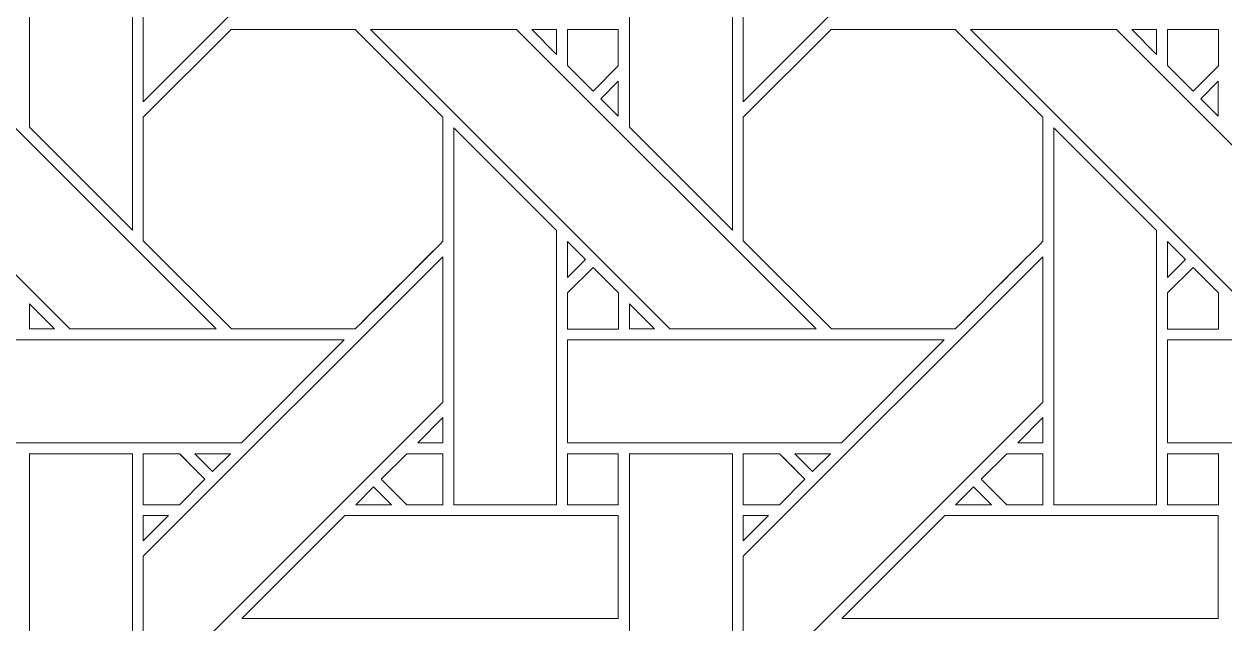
# Model space of a CAD drawing. Header units: inches. Extents: x 2.4 to 22.4, y -0.9 to 19.1.
# Drawn here: x 18.124 to 20.022, y 11.712 to 12.661 of the extents above; entities that cross this region are included whole.
import ezdxf

# ---------------------------------------------------------------- set-up
doc = ezdxf.new("R2010")
doc.units = ezdxf.units.IN
doc.header["$MEASUREMENT"] = 0
doc.layers.add('Design', color=7, linetype='Continuous', lineweight=0)

msp = doc.modelspace()

# ---------------------------------------------------------------- linework, layer by layer
at = {"layer": 'Design'}
for points, knots in [([(12.3829, 19.0948), (6.86, 19.0948), (2.3829, 14.6176), (2.3829, 9.0948), (2.3829, 3.5719), (6.86, -0.9052), (12.3829, -0.9052), (17.9057, -0.9052), (22.3829, 3.5719), (22.3829, 9.0948), (22.3829, 14.6176), (17.9057, 19.0948), (12.3829, 19.0948)], [0, 0, 0, 0, 1, 1, 1, 2, 2, 2, 3, 3, 3, 4, 4, 4, 4]), ([(12.3829, 17.972), (7.4801, 17.972), (3.5056, 13.9975), (3.5056, 9.0948), (3.5056, 4.192), (7.4801, 0.2175), (12.3829, 0.2175), (17.2856, 0.2175), (21.2601, 4.192), (21.2601, 9.0948), (21.2601, 13.9975), (17.2856, 17.972), (12.3829, 17.972)], [0, 0, 0, 0, 1, 1, 1, 2, 2, 2, 3, 3, 3, 4, 4, 4, 4]), ([(18.7864, 13.0116), (18.7864, 13.0116), (18.3128, 12.5379), (18.3128, 12.5379), (18.3128, 12.5379), (18.3128, 12.768), (18.3128, 12.768), (18.3128, 12.768), (18.7864, 13.2416), (18.7864, 13.2416), (18.7864, 13.2416), (18.7864, 13.0116), (18.7864, 13.0116)], [0, 0, 0, 0, 1, 1, 1, 2, 2, 2, 3, 3, 3, 4, 4, 4, 4]), ([(19.2615, 12.5379), (19.2615, 12.5379), (19.2615, 12.768), (19.2615, 12.768), (19.2615, 12.768), (19.7352, 13.2416), (19.7352, 13.2416), (19.7352, 13.2416), (19.7352, 13.0116), (19.7352, 13.0116), (19.7352, 13.0116), (19.2615, 12.5379), (19.2615, 12.5379)], [0, 0, 0, 0, 1, 1, 1, 2, 2, 2, 3, 3, 3, 4, 4, 4, 4]), ([(18.1327, 12.4979), (18.1327, 12.4979), (18.1327, 12.9301), (18.1327, 12.9301), (18.1327, 12.9301), (18.2956, 12.9301), (18.2956, 12.9301), (18.2956, 12.9301), (18.2956, 12.335), (18.2956, 12.335), (18.2956, 12.335), (18.1327, 12.4979), (18.1327, 12.4979)], [0, 0, 0, 0, 1, 1, 1, 2, 2, 2, 3, 3, 3, 4, 4, 4, 4]), ([(19.0814, 12.4979), (19.0814, 12.4979), (19.0814, 12.9301), (19.0814, 12.9301), (19.0814, 12.9301), (19.2443, 12.9301), (19.2443, 12.9301), (19.2443, 12.9301), (19.2443, 12.335), (19.2443, 12.335), (19.2443, 12.335), (19.0814, 12.4979), (19.0814, 12.4979)], [0, 0, 0, 0, 1, 1, 1, 2, 2, 2, 3, 3, 3, 4, 4, 4, 4]), ([(18.4278, 12.1786), (18.4278, 12.1786), (18.1968, 12.1786), (18.1968, 12.1786), (18.1968, 12.1786), (17.7232, 12.6522), (17.7232, 12.6522), (17.7232, 12.6522), (17.9541, 12.6522), (17.9541, 12.6522), (17.9541, 12.6522), (18.4278, 12.1786), (18.4278, 12.1786)], [0, 0, 0, 0, 1, 1, 1, 2, 2, 2, 3, 3, 3, 4, 4, 4, 4]), ([(18.4515, 12.6523), (18.4515, 12.6523), (18.6477, 12.6523), (18.6477, 12.6523), (18.6477, 12.6523), (18.7865, 12.5135), (18.7865, 12.5135), (18.7865, 12.5135), (18.7865, 12.3173), (18.7865, 12.3173), (18.7687, 12.2994), (18.6567, 12.1876), (18.6478, 12.1786), (18.6478, 12.1786), (18.452, 12.1786), (18.452, 12.1786), (18.452, 12.1786), (18.3128, 12.3179), (18.3128, 12.3179), (18.3128, 12.3179), (18.3128, 12.5135), (18.3128, 12.5135), (18.3128, 12.5135), (18.4515, 12.6523), (18.4515, 12.6523)], [0, 0, 0, 0, 1, 1, 1, 2, 2, 2, 3, 3, 3, 4, 4, 4, 5, 5, 5, 6, 6, 6, 7, 7, 7, 8, 8, 8, 8]), ([(18.7865, 12.3173), (18.7682, 12.2989), (18.6564, 12.1872), (18.6478, 12.1786), (18.6478, 12.1786), (18.452, 12.1786), (18.452, 12.1786), (18.452, 12.1786), (18.3128, 12.3179), (18.3128, 12.3179), (18.3128, 12.3179), (18.3128, 12.5135), (18.3128, 12.5135), (18.3128, 12.5135), (18.4515, 12.6523), (18.4515, 12.6523), (18.4515, 12.6523), (18.6477, 12.6523), (18.6477, 12.6523), (18.6477, 12.6523), (18.7865, 12.5135), (18.7865, 12.5135), (18.7865, 12.5135), (18.7865, 12.3173), (18.7865, 12.3173)], [0, 0, 0, 0, 1, 1, 1, 2, 2, 2, 3, 3, 3, 4, 4, 4, 5, 5, 5, 6, 6, 6, 7, 7, 7, 8, 8, 8, 8]), ([(19.1455, 12.1786), (19.1455, 12.1786), (18.6719, 12.6522), (18.6719, 12.6522), (18.6719, 12.6522), (18.9029, 12.6522), (18.9029, 12.6522), (18.9029, 12.6522), (19.3765, 12.1786), (19.3765, 12.1786), (19.3765, 12.1786), (19.1455, 12.1786), (19.1455, 12.1786)], [0, 0, 0, 0, 1, 1, 1, 2, 2, 2, 3, 3, 3, 4, 4, 4, 4]), ([(18.927, 12.6522), (18.927, 12.6522), (18.9664, 12.6522), (18.9664, 12.6522), (18.9664, 12.6522), (18.9664, 12.6124), (18.9664, 12.6124), (18.9664, 12.6124), (18.927, 12.6522), (18.927, 12.6522)], [0, 0, 0, 0, 1, 1, 1, 2, 2, 2, 3, 3, 3, 3]), ([(19.0639, 12.6523), (19.0639, 12.6523), (19.0639, 12.5947), (19.0639, 12.5947), (19.0639, 12.5947), (19.024, 12.5547), (19.024, 12.5547), (19.024, 12.5547), (18.9837, 12.5951), (18.9837, 12.5951), (18.9837, 12.5951), (18.9837, 12.6523), (18.9837, 12.6523), (18.9837, 12.6523), (19.0639, 12.6523), (19.0639, 12.6523)], [0, 0, 0, 0, 1, 1, 1, 2, 2, 2, 3, 3, 3, 4, 4, 4, 5, 5, 5, 5]), ([(19.024, 12.5547), (19.024, 12.5547), (18.9837, 12.5951), (18.9837, 12.5951), (18.9837, 12.5951), (18.9837, 12.6523), (18.9837, 12.6523), (18.9837, 12.6523), (19.0639, 12.6523), (19.0639, 12.6523), (19.0639, 12.6523), (19.0639, 12.5947), (19.0639, 12.5947), (19.0639, 12.5947), (19.024, 12.5547), (19.024, 12.5547)], [0, 0, 0, 0, 1, 1, 1, 2, 2, 2, 3, 3, 3, 4, 4, 4, 5, 5, 5, 5]), ([(19.4002, 12.6523), (19.4002, 12.6523), (19.5965, 12.6523), (19.5965, 12.6523), (19.5965, 12.6523), (19.7352, 12.5135), (19.7352, 12.5135), (19.7352, 12.5135), (19.7352, 12.3173), (19.7352, 12.3173), (19.7174, 12.2994), (19.6055, 12.1876), (19.5965, 12.1786), (19.5965, 12.1786), (19.4008, 12.1786), (19.4008, 12.1786), (19.4008, 12.1786), (19.2615, 12.3179), (19.2615, 12.3179), (19.2615, 12.3179), (19.2615, 12.5135), (19.2615, 12.5135), (19.2615, 12.5135), (19.4002, 12.6523), (19.4002, 12.6523)], [0, 0, 0, 0, 1, 1, 1, 2, 2, 2, 3, 3, 3, 4, 4, 4, 5, 5, 5, 6, 6, 6, 7, 7, 7, 8, 8, 8, 8]), ([(19.7352, 12.3173), (19.7173, 12.2993), (19.6054, 12.1876), (19.5965, 12.1786), (19.5965, 12.1786), (19.4008, 12.1786), (19.4008, 12.1786), (19.4008, 12.1786), (19.2615, 12.3179), (19.2615, 12.3179), (19.2615, 12.3179), (19.2615, 12.5135), (19.2615, 12.5135), (19.2615, 12.5135), (19.4002, 12.6523), (19.4002, 12.6523), (19.4002, 12.6523), (19.5965, 12.6523), (19.5965, 12.6523), (19.5965, 12.6523), (19.7352, 12.5135), (19.7352, 12.5135), (19.7352, 12.5135), (19.7352, 12.3173), (19.7352, 12.3173)], [0, 0, 0, 0, 1, 1, 1, 2, 2, 2, 3, 3, 3, 4, 4, 4, 5, 5, 5, 6, 6, 6, 7, 7, 7, 8, 8, 8, 8]), ([(20.3252, 12.1786), (20.3252, 12.1786), (20.0942, 12.1786), (20.0942, 12.1786), (20.0942, 12.1786), (19.6206, 12.6522), (19.6206, 12.6522), (19.6206, 12.6522), (19.8516, 12.6522), (19.8516, 12.6522), (19.8516, 12.6522), (20.3252, 12.1786), (20.3252, 12.1786)], [0, 0, 0, 0, 1, 1, 1, 2, 2, 2, 3, 3, 3, 4, 4, 4, 4]), ([(19.9151, 12.6522), (19.9151, 12.6522), (19.9151, 12.6124), (19.9151, 12.6124), (19.9151, 12.6124), (19.8757, 12.6522), (19.8757, 12.6522), (19.8757, 12.6522), (19.9151, 12.6522), (19.9151, 12.6522)], [0, 0, 0, 0, 1, 1, 1, 2, 2, 2, 3, 3, 3, 3]), ([(20.0127, 12.6523), (20.0127, 12.6523), (20.0127, 12.5947), (20.0127, 12.5947), (20.0127, 12.5947), (19.9727, 12.5547), (19.9727, 12.5547), (19.9727, 12.5547), (19.9324, 12.5951), (19.9324, 12.5951), (19.9324, 12.5951), (19.9324, 12.6523), (19.9324, 12.6523), (19.9324, 12.6523), (20.0127, 12.6523), (20.0127, 12.6523)], [0, 0, 0, 0, 1, 1, 1, 2, 2, 2, 3, 3, 3, 4, 4, 4, 5, 5, 5, 5]), ([(19.9727, 12.5547), (19.9727, 12.5547), (19.9324, 12.5951), (19.9324, 12.5951), (19.9324, 12.5951), (19.9324, 12.6523), (19.9324, 12.6523), (19.9324, 12.6523), (20.0127, 12.6523), (20.0127, 12.6523), (20.0127, 12.6523), (20.0127, 12.5947), (20.0127, 12.5947), (20.0127, 12.5947), (19.9727, 12.5547), (19.9727, 12.5547)], [0, 0, 0, 0, 1, 1, 1, 2, 2, 2, 3, 3, 3, 4, 4, 4, 5, 5, 5, 5]), ([(19.0639, 12.5704), (19.0639, 12.5704), (19.0639, 12.5152), (19.0639, 12.5152), (19.0639, 12.5152), (19.0361, 12.5426), (19.0361, 12.5426), (19.0361, 12.5426), (19.0639, 12.5704), (19.0639, 12.5704)], [0, 0, 0, 0, 1, 1, 1, 2, 2, 2, 3, 3, 3, 3]), ([(20.0126, 12.5704), (20.0126, 12.5704), (20.0126, 12.5152), (20.0126, 12.5152), (20.0126, 12.5152), (19.9848, 12.5426), (19.9848, 12.5426), (19.9848, 12.5426), (20.0126, 12.5704), (20.0126, 12.5704)], [0, 0, 0, 0, 1, 1, 1, 2, 2, 2, 3, 3, 3, 3]), ([(18.8036, 11.9006), (18.8036, 11.9006), (18.8036, 12.4964), (18.8036, 12.4964), (18.8036, 12.4964), (18.9663, 12.3343), (18.9663, 12.3343), (18.9663, 12.3343), (18.9663, 11.9006), (18.9663, 11.9006), (18.9663, 11.9006), (18.8036, 11.9006), (18.8036, 11.9006)], [0, 0, 0, 0, 1, 1, 1, 2, 2, 2, 3, 3, 3, 4, 4, 4, 4]), ([(19.7523, 11.9006), (19.7523, 11.9006), (19.7523, 12.4964), (19.7523, 12.4964), (19.7523, 12.4964), (19.9151, 12.3343), (19.9151, 12.3343), (19.9151, 12.3343), (19.9151, 11.9006), (19.9151, 11.9006), (19.9151, 11.9006), (19.7523, 11.9006), (19.7523, 11.9006)], [0, 0, 0, 0, 1, 1, 1, 2, 2, 2, 3, 3, 3, 4, 4, 4, 4]), ([(18.9836, 12.26), (18.9836, 12.26), (18.9836, 12.3168), (18.9836, 12.3168), (18.9836, 12.3168), (19.0118, 12.2882), (19.0118, 12.2882), (19.0118, 12.2882), (18.9836, 12.26), (18.9836, 12.26)], [0, 0, 0, 0, 1, 1, 1, 2, 2, 2, 3, 3, 3, 3]), ([(19.9324, 12.26), (19.9324, 12.26), (19.9324, 12.3168), (19.9324, 12.3168), (19.9324, 12.3168), (19.9605, 12.2882), (19.9605, 12.2882), (19.9605, 12.2882), (19.9324, 12.26), (19.9324, 12.26)], [0, 0, 0, 0, 1, 1, 1, 2, 2, 2, 3, 3, 3, 3]), ([(18.7864, 12.0628), (18.7864, 12.0628), (18.3128, 11.5892), (18.3128, 11.5892), (18.3128, 11.5892), (18.3128, 11.8193), (18.3128, 11.8193), (18.3128, 11.8193), (18.7864, 12.2929), (18.7864, 12.2929), (18.7864, 12.2929), (18.7864, 12.0628), (18.7864, 12.0628)], [0, 0, 0, 0, 1, 1, 1, 2, 2, 2, 3, 3, 3, 4, 4, 4, 4]), ([(19.2615, 11.5892), (19.2615, 11.5892), (19.2615, 11.8193), (19.2615, 11.8193), (19.2615, 11.8193), (19.7352, 12.2929), (19.7352, 12.2929), (19.7352, 12.2929), (19.7352, 12.0628), (19.7352, 12.0628), (19.7352, 12.0628), (19.2615, 11.5892), (19.2615, 11.5892)], [0, 0, 0, 0, 1, 1, 1, 2, 2, 2, 3, 3, 3, 4, 4, 4, 4]), ([(18.9837, 12.1784), (18.9837, 12.1784), (18.9837, 12.2357), (18.9837, 12.2357), (18.9837, 12.2357), (19.024, 12.276), (19.024, 12.276), (19.024, 12.276), (19.0643, 12.2357), (19.0643, 12.2357), (19.0643, 12.2357), (19.0643, 12.1784), (19.0643, 12.1784), (19.0643, 12.1784), (18.9837, 12.1784), (18.9837, 12.1784)], [0, 0, 0, 0, 1, 1, 1, 2, 2, 2, 3, 3, 3, 4, 4, 4, 5, 5, 5, 5]), ([(19.024, 12.276), (19.024, 12.276), (19.0643, 12.2357), (19.0643, 12.2357), (19.0643, 12.2357), (19.0643, 12.1784), (19.0643, 12.1784), (19.0643, 12.1784), (18.9837, 12.1784), (18.9837, 12.1784), (18.9837, 12.1784), (18.9837, 12.2357), (18.9837, 12.2357), (18.9837, 12.2357), (19.024, 12.276), (19.024, 12.276)], [0, 0, 0, 0, 1, 1, 1, 2, 2, 2, 3, 3, 3, 4, 4, 4, 5, 5, 5, 5]), ([(19.9324, 12.1784), (19.9324, 12.1784), (19.9324, 12.2357), (19.9324, 12.2357), (19.9324, 12.2357), (19.9727, 12.276), (19.9727, 12.276), (19.9727, 12.276), (20.0131, 12.2357), (20.0131, 12.2357), (20.0131, 12.2357), (20.0131, 12.1784), (20.0131, 12.1784), (20.0131, 12.1784), (19.9324, 12.1784), (19.9324, 12.1784)], [0, 0, 0, 0, 1, 1, 1, 2, 2, 2, 3, 3, 3, 4, 4, 4, 5, 5, 5, 5]), ([(19.9727, 12.276), (19.9727, 12.276), (20.0131, 12.2357), (20.0131, 12.2357), (20.0131, 12.2357), (20.0131, 12.1784), (20.0131, 12.1784), (20.0131, 12.1784), (19.9324, 12.1784), (19.9324, 12.1784), (19.9324, 12.1784), (19.9324, 12.2357), (19.9324, 12.2357), (19.9324, 12.2357), (19.9727, 12.276), (19.9727, 12.276)], [0, 0, 0, 0, 1, 1, 1, 2, 2, 2, 3, 3, 3, 4, 4, 4, 5, 5, 5, 5]), ([(18.1328, 12.1786), (18.1328, 12.1786), (18.1328, 12.2184), (18.1328, 12.2184), (18.1328, 12.2184), (18.1725, 12.1786), (18.1725, 12.1786), (18.1725, 12.1786), (18.1328, 12.1786), (18.1328, 12.1786)], [0, 0, 0, 0, 1, 1, 1, 2, 2, 2, 3, 3, 3, 3]), ([(19.0815, 12.1786), (19.0815, 12.1786), (19.0815, 12.2184), (19.0815, 12.2184), (19.0815, 12.2184), (19.1213, 12.1786), (19.1213, 12.1786), (19.1213, 12.1786), (19.0815, 12.1786), (19.0815, 12.1786)], [0, 0, 0, 0, 1, 1, 1, 2, 2, 2, 3, 3, 3, 3]), ([(18.6306, 12.1613), (18.6306, 12.1613), (18.4679, 11.9986), (18.4679, 11.9986), (18.4679, 11.9986), (18.0349, 11.9986), (18.0349, 11.9986), (18.0349, 11.9986), (18.0349, 12.1613), (18.0349, 12.1613), (18.0349, 12.1613), (18.6306, 12.1613), (18.6306, 12.1613)], [0, 0, 0, 0, 1, 1, 1, 2, 2, 2, 3, 3, 3, 4, 4, 4, 4]), ([(19.4166, 11.9986), (19.4166, 11.9986), (18.9836, 11.9986), (18.9836, 11.9986), (18.9836, 11.9986), (18.9836, 12.1613), (18.9836, 12.1613), (18.9836, 12.1613), (19.5793, 12.1613), (19.5793, 12.1613), (19.5793, 12.1613), (19.4166, 11.9986), (19.4166, 11.9986)], [0, 0, 0, 0, 1, 1, 1, 2, 2, 2, 3, 3, 3, 4, 4, 4, 4]), ([(20.5281, 12.1613), (20.5281, 12.1613), (20.3653, 11.9986), (20.3653, 11.9986), (20.3653, 11.9986), (19.9324, 11.9986), (19.9324, 11.9986), (19.9324, 11.9986), (19.9324, 12.1613), (19.9324, 12.1613), (19.9324, 12.1613), (20.5281, 12.1613), (20.5281, 12.1613)], [0, 0, 0, 0, 1, 1, 1, 2, 2, 2, 3, 3, 3, 4, 4, 4, 4]), ([(18.7864, 12.0384), (18.7864, 12.0384), (18.7864, 11.9987), (18.7864, 11.9987), (18.7864, 11.9987), (18.7467, 11.9987), (18.7467, 11.9987), (18.7467, 11.9987), (18.7864, 12.0384), (18.7864, 12.0384)], [0, 0, 0, 0, 1, 1, 1, 2, 2, 2, 3, 3, 3, 3]), ([(19.7352, 12.0384), (19.7352, 12.0384), (19.7352, 11.9987), (19.7352, 11.9987), (19.7352, 11.9987), (19.6954, 11.9987), (19.6954, 11.9987), (19.6954, 11.9987), (19.7352, 12.0384), (19.7352, 12.0384)], [0, 0, 0, 0, 1, 1, 1, 2, 2, 2, 3, 3, 3, 3]), ([(18.1327, 11.5492), (18.1327, 11.5492), (18.1327, 11.9814), (18.1327, 11.9814), (18.1327, 11.9814), (18.2956, 11.9814), (18.2956, 11.9814), (18.2956, 11.9814), (18.2956, 11.3863), (18.2956, 11.3863), (18.2956, 11.3863), (18.1327, 11.5492), (18.1327, 11.5492)], [0, 0, 0, 0, 1, 1, 1, 2, 2, 2, 3, 3, 3, 4, 4, 4, 4]), ([(18.3699, 11.9814), (18.375, 11.9763), (18.4058, 11.9455), (18.4102, 11.9411), (18.4102, 11.9411), (18.3698, 11.9006), (18.3698, 11.9006), (18.3698, 11.9006), (18.3128, 11.9006), (18.3128, 11.9006), (18.3128, 11.9006), (18.3128, 11.9814), (18.3128, 11.9814), (18.3128, 11.9814), (18.3699, 11.9814), (18.3699, 11.9814)], [0, 0, 0, 0, 1, 1, 1, 2, 2, 2, 3, 3, 3, 4, 4, 4, 5, 5, 5, 5]), ([(18.4102, 11.9411), (18.4102, 11.9411), (18.3698, 11.9006), (18.3698, 11.9006), (18.3698, 11.9006), (18.3128, 11.9006), (18.3128, 11.9006), (18.3128, 11.9006), (18.3128, 11.9814), (18.3128, 11.9814), (18.3128, 11.9814), (18.3699, 11.9814), (18.3699, 11.9814), (18.3752, 11.9761), (18.406, 11.9452), (18.4102, 11.9411)], [0, 0, 0, 0, 1, 1, 1, 2, 2, 2, 3, 3, 3, 4, 4, 4, 5, 5, 5, 5]), ([(18.3942, 11.9814), (18.3942, 11.9814), (18.4507, 11.9814), (18.4507, 11.9814), (18.4507, 11.9814), (18.4224, 11.9532), (18.4224, 11.9532), (18.4224, 11.9532), (18.3942, 11.9814), (18.3942, 11.9814)], [0, 0, 0, 0, 1, 1, 1, 2, 2, 2, 3, 3, 3, 3]), ([(18.7294, 11.9006), (18.7294, 11.9006), (18.689, 11.941), (18.689, 11.941), (18.689, 11.941), (18.7294, 11.9814), (18.7294, 11.9814), (18.7294, 11.9814), (18.7865, 11.9814), (18.7865, 11.9814), (18.7865, 11.9814), (18.7865, 11.9006), (18.7865, 11.9006), (18.7865, 11.9006), (18.7294, 11.9006), (18.7294, 11.9006)], [0, 0, 0, 0, 1, 1, 1, 2, 2, 2, 3, 3, 3, 4, 4, 4, 5, 5, 5, 5]), ([(18.7865, 11.9006), (18.7865, 11.9006), (18.7294, 11.9006), (18.7294, 11.9006), (18.7294, 11.9006), (18.689, 11.941), (18.689, 11.941), (18.689, 11.941), (18.7294, 11.9814), (18.7294, 11.9814), (18.7294, 11.9814), (18.7865, 11.9814), (18.7865, 11.9814), (18.7865, 11.9814), (18.7865, 11.9006), (18.7865, 11.9006)], [0, 0, 0, 0, 1, 1, 1, 2, 2, 2, 3, 3, 3, 4, 4, 4, 5, 5, 5, 5]), ([(18.9837, 11.9814), (18.9837, 11.9814), (19.0639, 11.9814), (19.0639, 11.9814), (19.0639, 11.9814), (19.0639, 11.9006), (19.0639, 11.9006), (19.0639, 11.9006), (18.9837, 11.9006), (18.9837, 11.9006), (18.9837, 11.9006), (18.9837, 11.9814), (18.9837, 11.9814)], [0, 0, 0, 0, 1, 1, 1, 2, 2, 2, 3, 3, 3, 4, 4, 4, 4]), ([(19.0639, 11.9006), (19.0639, 11.9006), (18.9837, 11.9006), (18.9837, 11.9006), (18.9837, 11.9006), (18.9837, 11.9814), (18.9837, 11.9814), (18.9837, 11.9814), (19.0639, 11.9814), (19.0639, 11.9814), (19.0639, 11.9814), (19.0639, 11.9006), (19.0639, 11.9006)], [0, 0, 0, 0, 1, 1, 1, 2, 2, 2, 3, 3, 3, 4, 4, 4, 4]), ([(19.0814, 11.5492), (19.0814, 11.5492), (19.0814, 11.9814), (19.0814, 11.9814), (19.0814, 11.9814), (19.2443, 11.9814), (19.2443, 11.9814), (19.2443, 11.9814), (19.2443, 11.3863), (19.2443, 11.3863), (19.2443, 11.3863), (19.0814, 11.5492), (19.0814, 11.5492)], [0, 0, 0, 0, 1, 1, 1, 2, 2, 2, 3, 3, 3, 4, 4, 4, 4]), ([(19.3186, 11.9814), (19.3237, 11.9763), (19.3545, 11.9455), (19.3589, 11.9411), (19.3589, 11.9411), (19.3185, 11.9006), (19.3185, 11.9006), (19.3185, 11.9006), (19.2615, 11.9006), (19.2615, 11.9006), (19.2615, 11.9006), (19.2615, 11.9814), (19.2615, 11.9814), (19.2615, 11.9814), (19.3186, 11.9814), (19.3186, 11.9814)], [0, 0, 0, 0, 1, 1, 1, 2, 2, 2, 3, 3, 3, 4, 4, 4, 5, 5, 5, 5]), ([(19.3589, 11.9411), (19.3589, 11.9411), (19.3185, 11.9006), (19.3185, 11.9006), (19.3185, 11.9006), (19.2615, 11.9006), (19.2615, 11.9006), (19.2615, 11.9006), (19.2615, 11.9814), (19.2615, 11.9814), (19.2615, 11.9814), (19.3186, 11.9814), (19.3186, 11.9814), (19.3238, 11.9762), (19.3546, 11.9454), (19.3589, 11.9411)], [0, 0, 0, 0, 1, 1, 1, 2, 2, 2, 3, 3, 3, 4, 4, 4, 5, 5, 5, 5]), ([(19.3429, 11.9814), (19.3429, 11.9814), (19.3994, 11.9814), (19.3994, 11.9814), (19.3994, 11.9814), (19.3711, 11.9532), (19.3711, 11.9532), (19.3711, 11.9532), (19.3429, 11.9814), (19.3429, 11.9814)], [0, 0, 0, 0, 1, 1, 1, 2, 2, 2, 3, 3, 3, 3]), ([(19.6781, 11.9006), (19.6781, 11.9006), (19.6377, 11.941), (19.6377, 11.941), (19.6377, 11.941), (19.6782, 11.9814), (19.6782, 11.9814), (19.6782, 11.9814), (19.7352, 11.9814), (19.7352, 11.9814), (19.7352, 11.9814), (19.7352, 11.9006), (19.7352, 11.9006), (19.7352, 11.9006), (19.6781, 11.9006), (19.6781, 11.9006)], [0, 0, 0, 0, 1, 1, 1, 2, 2, 2, 3, 3, 3, 4, 4, 4, 5, 5, 5, 5]), ([(19.7352, 11.9006), (19.7352, 11.9006), (19.6781, 11.9006), (19.6781, 11.9006), (19.6781, 11.9006), (19.6377, 11.941), (19.6377, 11.941), (19.6377, 11.941), (19.6782, 11.9814), (19.6782, 11.9814), (19.6782, 11.9814), (19.7352, 11.9814), (19.7352, 11.9814), (19.7352, 11.9814), (19.7352, 11.9006), (19.7352, 11.9006)], [0, 0, 0, 0, 1, 1, 1, 2, 2, 2, 3, 3, 3, 4, 4, 4, 5, 5, 5, 5]), ([(19.9324, 11.9006), (19.9324, 11.9006), (19.9324, 11.9814), (19.9324, 11.9814), (19.9324, 11.9814), (20.0127, 11.9814), (20.0127, 11.9814), (20.0127, 11.9814), (20.0127, 11.9006), (20.0127, 11.9006), (20.0127, 11.9006), (19.9324, 11.9006), (19.9324, 11.9006)], [0, 0, 0, 0, 1, 1, 1, 2, 2, 2, 3, 3, 3, 4, 4, 4, 4]), ([(19.9324, 11.9006), (19.9324, 11.9006), (19.9324, 11.9814), (19.9324, 11.9814), (19.9324, 11.9814), (20.0127, 11.9814), (20.0127, 11.9814), (20.0127, 11.9814), (20.0127, 11.9006), (20.0127, 11.9006), (20.0127, 11.9006), (19.9324, 11.9006), (19.9324, 11.9006)], [0, 0, 0, 0, 1, 1, 1, 2, 2, 2, 3, 3, 3, 4, 4, 4, 4]), ([(18.6769, 11.9289), (18.6769, 11.9289), (18.7051, 11.9006), (18.7051, 11.9006), (18.7051, 11.9006), (18.6486, 11.9006), (18.6486, 11.9006), (18.6486, 11.9006), (18.6769, 11.9289), (18.6769, 11.9289)], [0, 0, 0, 0, 1, 1, 1, 2, 2, 2, 3, 3, 3, 3]), ([(19.6256, 11.9289), (19.6256, 11.9289), (19.6538, 11.9006), (19.6538, 11.9006), (19.6538, 11.9006), (19.5973, 11.9006), (19.5973, 11.9006), (19.5973, 11.9006), (19.6256, 11.9289), (19.6256, 11.9289)], [0, 0, 0, 0, 1, 1, 1, 2, 2, 2, 3, 3, 3, 3]), ([(18.3526, 11.8835), (18.3526, 11.8835), (18.3128, 11.8436), (18.3128, 11.8436), (18.3128, 11.8436), (18.3128, 11.8835), (18.3128, 11.8835), (18.3128, 11.8835), (18.3526, 11.8835), (18.3526, 11.8835)], [0, 0, 0, 0, 1, 1, 1, 2, 2, 2, 3, 3, 3, 3]), ([(19.0639, 11.8835), (19.0639, 11.8835), (19.0639, 11.7207), (19.0639, 11.7207), (19.0639, 11.7207), (18.4686, 11.7207), (18.4686, 11.7207), (18.4686, 11.7207), (18.6314, 11.8835), (18.6314, 11.8835), (18.6314, 11.8835), (19.0639, 11.8835), (19.0639, 11.8835)], [0, 0, 0, 0, 1, 1, 1, 2, 2, 2, 3, 3, 3, 4, 4, 4, 4]), ([(19.3013, 11.8835), (19.3013, 11.8835), (19.2615, 11.8436), (19.2615, 11.8436), (19.2615, 11.8436), (19.2615, 11.8835), (19.2615, 11.8835), (19.2615, 11.8835), (19.3013, 11.8835), (19.3013, 11.8835)], [0, 0, 0, 0, 1, 1, 1, 2, 2, 2, 3, 3, 3, 3]), ([(20.0126, 11.8835), (20.0126, 11.8835), (20.0126, 11.7207), (20.0126, 11.7207), (20.0126, 11.7207), (19.4173, 11.7207), (19.4173, 11.7207), (19.4173, 11.7207), (19.5802, 11.8835), (19.5802, 11.8835), (19.5802, 11.8835), (20.0126, 11.8835), (20.0126, 11.8835)], [0, 0, 0, 0, 1, 1, 1, 2, 2, 2, 3, 3, 3, 4, 4, 4, 4])]:
    msp.add_open_spline(points, degree=3, knots=knots, dxfattribs=at)

doc.saveas('drawing.dxf')
